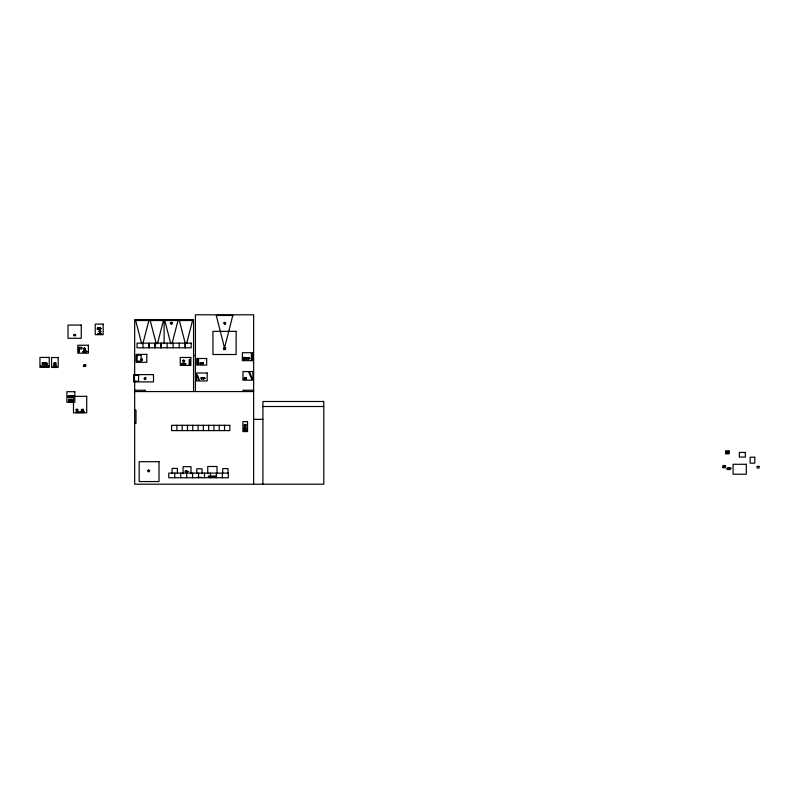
<?xml version="1.0" encoding="UTF-8"?>
<svg xmlns="http://www.w3.org/2000/svg" width="799" height="799" viewBox="0 0 799 799"><rect width="100%" height="100%" fill="white"/><g stroke="black" fill="none" stroke-linecap="round" stroke-linejoin="round"><path stroke-width="1.2" d="M43.575 363.515L42.966 363.795M245.603 378.786L244.953 378.516L245.573 378.856M46.961 364.184C47.76 362.337 44.344 362.327 45.144 364.184M73.168 397.143C74.047 395.115 70.302 395.115 71.181 397.143M245.083 358.791C245.862 356.973 242.506 356.953 243.286 358.791M246.062 430.401C246.951 428.354 243.146 428.344 244.045 430.401M725.342 467.245C726.371 465.118 722.366 464.768 723.005 466.986M142.881 343.71L148.894 320.529L135.66 320.529L141.673 343.71M157.433 343.71L163.455 320.529L150.222 320.529L156.234 343.71M171.995 343.71L178.007 320.529L164.774 320.529L170.796 343.71M186.557 343.71L192.569 320.529L179.336 320.529L185.348 343.71M46.961 364.504C48.2 362.187 43.915 362.177 45.144 364.504M73.168 397.483C74.527 394.946 69.823 394.946 71.181 397.483M245.083 359.101C246.302 356.813 242.067 356.813 243.286 359.101M246.062 430.751C247.44 428.184 242.666 428.184 244.045 430.751M725.342 467.635C726.98 465.008 721.817 464.539 723.055 467.245M69.403 396.973L68.794 396.813L69.303 396.434M188.095 471.6L188.744 471.6M730.705 468.224L731.355 468.224M140.964 359.42L141.623 358.751L141.623 360.739L140.964 360.079M84.764 366.072L84.255 365.632L84.924 365.732M137.977 320.089L145.258 320.089M146.976 320.089L154.257 320.089M155.975 320.089L163.256 320.089M164.974 320.089L172.254 320.089M173.972 320.089L181.253 320.089M182.971 320.089L190.252 320.089M97.498 328.509L100.145 328.509M97.498 328.898L99.745 328.898M97.498 329.038L99.745 329.038M86.002 351.19L83.356 351.19L83.356 352.249L86.002 352.229M83.356 351.45L86.002 351.45M83.356 351.58L86.002 351.58M83.356 351.85L85.603 351.85M83.356 351.979L85.603 351.979M193.558 355.565L195.415 355.565M137.598 355.775L136.939 355.775L136.939 360.599M246.252 357.992L248.898 357.992M246.252 358.132L248.898 358.132M246.252 358.391L248.509 358.391M246.252 358.521L248.509 358.521M203.036 362.726L200.389 362.726L200.389 363.785M200.389 362.986L203.036 362.986M200.389 363.126L203.036 363.126M200.389 363.385L202.636 363.385M182.182 363.485L184.829 363.485L184.829 364.524L182.182 364.544M200.389 363.515L202.636 363.515M182.182 363.745L184.829 363.745M203.036 363.765L202.766 362.726M182.182 363.875L184.829 363.875M182.182 364.144L184.429 364.144M182.182 364.274L184.429 364.274M201.338 377.697L203.985 377.697L203.985 378.746L203.715 377.697M201.338 377.967L203.985 377.967M201.338 378.097L203.985 378.097M201.338 378.366L203.585 378.366M201.338 378.496L203.585 378.496M134.671 390.232L145.318 390.232L145.318 391.56M253.643 390.232L242.996 390.232L242.996 391.56M134.671 391.56L253.643 391.56M68.824 399.5L71.471 399.5L71.471 400.539L68.824 400.559M68.824 399.76L71.471 399.76M68.824 400.159L71.081 400.159M68.824 400.289L71.081 400.289M262.911 406.511L323.785 406.511M134.671 410.087L135.99 410.087L135.99 423.32L134.671 423.32M253.643 419.355L262.911 419.355M730.046 468.344L727.4 468.344L727.4 469.403L730.046 469.383M727.4 468.613L730.046 468.613M727.4 468.743L730.046 468.743M727.4 469.003L729.657 469.143M216.419 476.034L208.339 476.034L208.339 476.693L216.419 476.693M196.744 477.403L202.037 477.403M54.961 363.475L54.741 364.144L54.991 363.485M43.565 363.465L42.916 363.715M729.787 468.344L729.787 469.383M729.657 468.344L729.657 469.403M729.387 468.344L729.387 469.403M729.257 468.344L729.257 469.403M728.988 468.344L728.988 469.003M728.858 468.344L728.858 469.003M728.598 468.344L728.598 469.003M728.458 468.344L728.458 469.003M728.199 468.344L728.199 469.003M728.069 468.344L728.069 469.003M727.799 468.344L727.799 469.403M727.669 468.344L727.669 469.403M262.911 484.204L262.911 401.488L323.785 401.488L323.785 484.204L134.671 484.204L134.671 380.384M253.643 484.204L253.643 314.796L195.415 314.796L195.415 391.56M250.147 358.611L249.498 358.611M248.639 357.732L248.898 358.771L248.898 357.732L246.252 357.732L246.252 358.791M248.509 357.732L248.509 358.791M248.239 357.732L248.239 358.791M248.109 357.732L248.109 358.791M247.84 357.732L247.84 358.391M247.71 357.732L247.71 358.391M247.45 357.732L247.45 358.391M247.051 357.732L247.051 358.391M246.921 357.732L246.921 358.391M246.651 357.732L246.651 358.791M246.521 357.732L246.521 358.791M245.673 377.967L244.874 377.967M228.015 473.487L228.015 468.574L222.721 468.574L222.721 473.487M224.529 425.308L224.529 430.601M222.392 473.108L222.392 477.742M219.236 425.308L219.236 430.601M217.008 473.537L217.008 466.486L207.75 466.486L207.75 473.537M216.429 473.108L216.429 477.742M213.942 425.308L213.942 430.601M210.477 473.108L210.477 477.742M208.649 425.308L208.649 430.601M205.413 378.317L204.764 378.317M204.524 473.108L204.524 477.742M203.585 377.697L203.585 378.756M203.355 425.308L203.355 430.601M203.186 377.697L203.326 378.756M202.926 377.697L202.926 378.366M202.796 377.697L202.796 378.366M202.636 362.726L202.636 363.785M202.527 377.697L202.527 378.366M202.377 362.726L202.377 363.785M202.397 377.697L202.397 378.366M202.237 362.726L202.237 363.785M202.127 377.697L202.127 378.366M202.037 473.717L202.037 468.803L196.744 468.803L196.744 473.717M201.977 362.726L201.977 363.385M201.997 377.697L201.997 378.366M201.847 362.726L201.847 363.385M201.738 377.697L201.738 378.756M201.578 362.726L201.578 363.385M201.598 377.697L201.598 378.756M201.448 362.726L201.448 363.385M201.178 362.726L201.178 363.385M200.789 362.726L200.789 363.785M200.649 362.726L200.649 363.785M198.571 473.108L198.571 477.742M198.062 425.308L198.062 430.601M193.558 391.56L193.558 319.56L134.671 319.56L134.671 375.42M192.769 425.308L192.769 430.601M192.609 473.108L192.609 477.742M191.041 473.727L191.041 466.666L183.101 466.666L183.101 473.727M187.475 425.308L187.475 430.601M186.656 473.108L186.656 477.742M186.137 363.825L185.488 363.825M185.228 343.151L185.228 347.785M185.158 343.151L185.158 347.785M184.569 363.485L184.569 364.524M184.429 363.485L184.429 364.544M184.169 363.485L184.169 364.544M184.04 363.485L184.04 364.544M183.77 363.485L183.77 364.144M183.64 363.485L183.64 364.144M183.241 363.485L183.241 364.144M182.981 363.485L182.981 364.144M182.841 363.485L182.841 364.144M182.581 363.485L182.581 364.544M182.452 363.485L182.452 364.544M182.182 425.308L182.182 430.601M180.704 473.108L180.704 477.742M179.136 343.151L179.206 347.785M177.388 473.338L177.388 468.424L172.095 468.424L172.095 473.338M176.889 425.308L176.889 430.601M174.741 473.108L174.741 477.742M173.183 343.151L173.113 347.785M167.091 343.151L167.161 347.785M164.115 319.56L164.115 343.63M161.138 343.151L161.138 347.785M161.068 343.151L161.068 347.785M143.071 343.151L143.001 347.785M134.472 377.268L134.472 379.255M101.443 328.589L100.794 328.589M99.875 328.239L99.875 329.278M99.745 328.239L99.745 329.298M99.475 328.239L99.475 329.298M99.086 328.239L99.086 328.898M98.946 328.239L98.946 328.898M98.686 328.239L98.686 328.898M98.557 328.239L98.557 328.898M98.287 328.239L98.157 328.898M97.887 328.239L97.887 329.298M97.758 328.239L97.758 329.298M87.301 351.54L86.652 351.54M85.733 351.19L85.733 352.229M85.603 351.19L85.603 352.249M85.333 351.19L85.333 352.249M85.203 351.19L85.203 352.249M84.944 351.19L84.944 351.85M84.974 365.083L84.175 365.083M84.804 351.19L84.804 351.85M84.544 351.19L84.544 351.85M84.414 351.19L84.414 351.85M84.015 351.19L84.145 351.85M83.745 351.19L83.745 352.249M83.615 351.19L83.615 352.249M82.856 409.428L82.047 409.428M72.909 400.109L72.26 400.109M71.211 399.5L71.211 400.539M71.081 399.5L71.081 400.559M70.811 399.5L70.811 400.559M70.682 399.5L70.682 400.559M70.412 399.5L70.412 400.159M70.282 399.5L70.282 400.159M70.022 399.5L70.022 400.159M69.883 399.5L69.883 400.159M69.533 396.044L68.734 396.044M69.623 399.5L69.623 400.159M69.493 399.5L69.493 400.159M69.223 399.5L69.223 400.559M69.094 399.5L69.094 400.559M55.271 363.116L54.462 363.116M43.635 362.866L42.826 362.866M42.727 363.535C44.055 365.143 43.635 361.787 42.737 363.495M54.362 363.775C55.68 365.393 55.241 362.017 54.362 363.745M68.634 396.704C69.972 398.341 69.493 394.896 68.634 396.704M81.947 410.087C83.216 411.725 82.946 408.329 81.947 410.047M82.097 410.097L82.796 410.177L82.107 410.077M84.075 365.742C85.343 367.4 85.014 363.935 84.075 365.742M244.774 378.626C246.032 380.284 245.732 376.878 244.774 378.596M232.799 315.465L224.529 347.885L216.259 315.465L232.799 315.465M99.945 330.576L98.627 331.245L99.945 332.564L99.945 330.576M84.404 347.935L83.086 348.594L84.404 349.922L84.404 347.935M76.964 409.128L75.645 409.797L76.964 411.115L76.964 409.128M171.376 322.327L170.057 322.986L171.376 324.314L171.376 322.327M144.22 378.766L144.799 379.585L144.22 378.766M144.629 378.596L144.979 379.175L144.629 378.596M145.738 377.478L144.329 377.947L145.738 379.355L145.738 377.478M183.79 360.049L182.462 360.709L183.79 362.037L183.79 360.049M224.779 322.327L223.45 322.986L224.779 324.314L224.779 322.327M148.734 470.002L147.406 470.671L148.734 471.989L148.734 470.002M186.277 470.621L184.959 471.28L186.277 472.608L186.277 470.621M245.243 424.429L243.925 425.088L245.243 426.406L245.243 424.429M249.378 371.705L248.769 371.954L251.865 379.415L252.474 379.155L249.378 371.705M197.533 375.29L196.914 375.53L198.651 380.034L199.271 379.795L197.533 375.29M74.716 334.372L73.648 334.681L73.648 335.75L75.635 335.75L75.635 334.681L74.716 334.372M245.153 426.876L244.085 427.185L244.085 428.254L246.072 428.254L246.072 427.185L245.153 426.876M171.795 322.986L171.625 323.655L171.795 322.986M172.204 322.826L172.035 323.815L172.204 322.826M225.188 322.986L225.028 323.655L225.188 322.986M225.608 322.826L225.438 323.815L225.608 322.826M103.171 324.094L95.231 324.094L95.231 334.681L103.171 334.681L103.171 324.094M81.258 325.053L68.025 325.053L68.025 338.287L81.258 338.287L81.258 325.053M100.275 328.109L97.358 328.109L97.358 329.428L100.275 329.428L100.275 328.109M100.145 328.239L97.498 328.239L97.498 329.298L100.145 329.278L100.145 328.239M100.774 331.076L100.614 332.064L100.774 331.076M100.364 331.245L100.195 331.905L100.364 331.245M236.114 331.345L212.953 331.345L212.953 354.506L236.114 354.506L236.114 331.345M101.093 333.463L97.718 333.463L97.718 334.122L101.093 334.122L101.093 333.463M191.181 343.151L137.048 343.151L137.048 347.785L191.181 347.785L191.181 343.151M88.389 345.248L77.803 345.248L77.803 353.188L88.389 353.188L88.389 345.248M79.211 347.325L78.552 347.325L78.552 352.149L79.211 352.149L79.211 347.325M81.728 347.355L79.74 347.355L79.74 349.013L81.728 349.013L81.728 347.355M225.518 347.885L223.54 347.885L223.54 349.543L225.518 349.543L225.518 347.885M85.233 348.434L85.074 349.423L85.233 348.434M84.824 348.594L84.654 349.263L84.824 348.594M86.132 351.051L83.216 351.051L83.216 352.379L86.132 352.379L86.132 351.051M252.973 352.709L242.387 352.709L242.387 360.649L252.973 360.649L252.973 352.709M252.035 353.538L251.375 353.538L251.375 359.82L252.035 359.82L252.035 353.538M146.796 354.376L136.21 354.376L136.21 362.317L146.796 362.317L146.796 354.376M141.133 355.205L136.499 355.205L136.499 361.168L141.133 361.168L141.133 355.205M49.218 357.433L39.95 357.433L39.95 367.36L49.218 367.36L49.218 357.433M58.177 357.533L51.555 357.533L51.555 367.46L58.177 367.46L58.177 357.533M190.831 357.483L180.244 357.483L180.244 365.423L190.831 365.423L190.831 357.483M249.038 357.602L246.122 357.602L246.122 358.921L249.038 358.921L249.038 357.602M243.735 358.322L243.286 359.21L243.735 358.322M245.083 358.322L244.634 359.21L245.083 358.322M206.671 358.491L196.744 358.491L196.744 365.113L206.671 365.113L206.671 358.491M142.452 359.25L142.282 360.239L142.452 359.25M142.042 359.42L141.872 360.079L142.042 359.42M198.542 359.38L197.882 359.38L197.882 364.214L198.542 364.214L198.542 359.38M189.832 359.85L189.173 359.85L189.173 364.674L189.832 364.674L189.832 359.85M184.619 360.549L184.449 361.538L184.619 360.549M184.199 360.709L184.04 361.378L184.199 360.709M203.166 362.596L200.259 362.596L200.259 363.915L203.166 363.915L203.166 362.596M44.305 362.866L42.157 362.866L42.157 364.264L44.305 364.264L44.305 362.866M55.94 363.116L53.793 363.116L53.793 364.514L55.94 364.514L55.94 363.116M184.959 363.345L182.052 363.345L182.052 364.674L184.959 364.674L184.959 363.345M45.603 363.705L45.144 364.614L45.603 363.705M46.961 363.705L46.512 364.614L46.961 363.705M85.653 365.083L83.495 365.083L83.495 366.481L85.653 366.481L85.653 365.083M48.619 365.852L40.549 365.852L40.549 366.521L48.619 366.521L48.619 365.852M56.549 365.852L53.183 365.852L53.183 366.521L56.549 366.521L56.549 365.852M252.893 371.565L242.966 371.565L242.966 380.164L252.893 380.164L252.893 371.565M207.171 373.003L196.584 373.003L196.584 380.943L207.171 380.943L207.171 373.003M153.498 374.621L133.653 374.621L133.653 381.902L153.498 381.902L153.498 374.621M138.577 375.28L133.942 375.28L133.942 381.243L138.577 381.243L138.577 375.28M204.115 377.567L201.208 377.567L201.208 378.896L204.115 378.896L204.115 377.567M246.352 377.967L244.194 377.967L244.194 379.365L246.352 379.365L246.352 377.967M74.806 391.71L66.866 391.71L66.866 402.297L74.806 402.297L74.806 391.71M70.212 396.044L68.055 396.044L68.055 397.443L70.212 397.443L70.212 396.044M86.711 396.314L73.478 396.314L73.478 412.853L86.711 412.853L86.711 396.314M71.68 396.614L71.181 397.602L71.68 396.614M73.168 396.614L72.669 397.602L73.168 396.614M71.61 399.36L68.694 399.36L68.694 400.689L71.61 400.689L71.61 399.36M73.268 401.258L68.434 401.258L68.434 401.917L73.268 401.917L73.268 401.258M83.525 409.428L81.378 409.428L81.378 410.826L83.525 410.826L83.525 409.428M77.793 409.627L77.633 410.626L77.793 409.627M77.383 409.797L77.213 410.456L77.383 409.797M84.135 411.845L76.065 411.845L76.065 412.504L84.135 412.504L84.135 411.845M247.53 421.642L242.896 421.642L242.896 431.57L247.53 431.57L247.53 421.642M246.072 424.918L245.902 425.917L246.072 424.918M245.663 425.088L245.493 425.747L245.663 425.088M229.822 425.308L171.595 425.308L171.595 430.601L229.822 430.601L229.822 425.308M244.554 429.872L244.045 430.881L244.554 429.872M246.062 429.872L245.563 430.881L246.062 429.872M728.968 450.866L725.592 450.866L725.592 451.525L728.968 451.525L728.968 450.866M728.968 451.854L725.592 451.854L725.592 452.524L728.968 452.524L728.968 451.854M745.327 452.444L739.365 452.444L739.365 457.068L745.327 457.068L745.327 452.444M728.968 453.183L725.592 453.183L725.592 453.842L728.968 453.842L728.968 453.183M754.765 457.228L750.131 457.228L750.131 463.19L754.765 463.19L754.765 457.228M159.021 461.702L139.166 461.702L139.166 481.557L159.021 481.557L159.021 461.702M746.326 464.279L733.092 464.279L733.092 474.207L746.326 474.207L746.326 464.279M759.05 466.376L757.062 466.376L757.062 468.034L759.05 468.034L759.05 466.376M723.624 466.636L723.055 466.636L723.055 467.775L723.624 467.775L723.624 466.636M725.342 466.636L724.773 466.636L724.773 467.775L725.342 467.775L725.342 466.636M730.186 468.214L727.27 468.214L727.27 469.532L730.186 469.532L730.186 468.214M149.563 470.501L149.393 471.5L149.563 470.501M149.143 470.671L148.984 471.33L149.143 470.671M187.106 471.12L186.946 472.109L187.106 471.12M186.696 471.28L186.527 471.939L186.696 471.28M228.344 473.108L168.789 473.108L168.789 477.742L228.344 477.742L228.344 473.108M155.116 347.785L155.116 343.151L155.046 347.785M149.093 347.785L149.093 343.151L149.023 347.785"/></g></svg>
